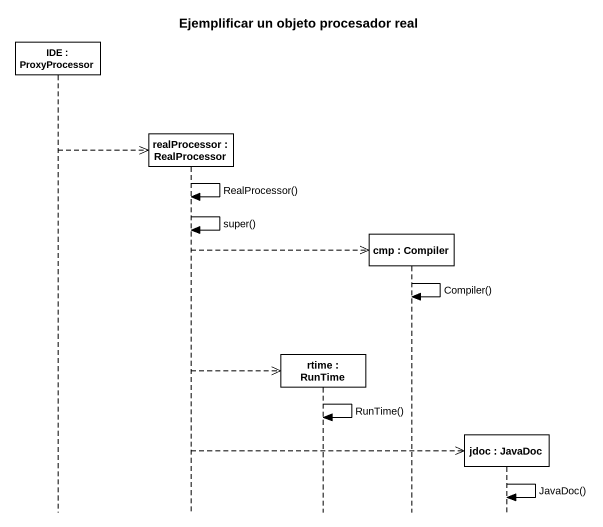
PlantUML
@startuml
title Ejemplificar un objeto procesador real
hide footbox
participant "IDE : ProxyProcessor" as IDE
participant "realProcessor : RealProcessor" as realProcessor
participant "rtime : RunTime" as rtime
participant "cmp : Compiler" as cmp
participant "jdoc : JavaDoc" as jdoc

IDE -->> realProcessor **
realProcessor -> realProcessor : RealProcessor()
realProcessor -> realProcessor : super()
realProcessor -->> cmp **
cmp -> cmp : Compiler()
realProcessor -->> rtime **
rtime -> rtime : RunTime()
realProcessor -->> jdoc **
jdoc -> jdoc : JavaDoc()
@enduml
